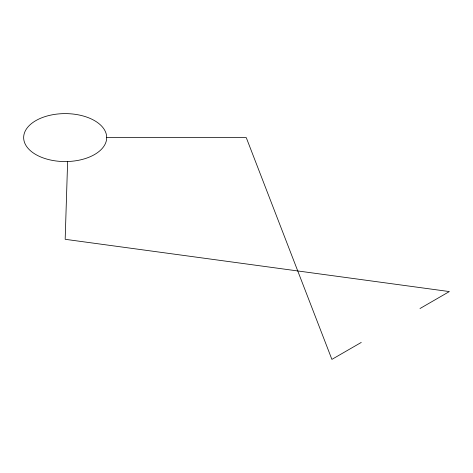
<?xml version="1.0" encoding="UTF-8"?>
<svg xmlns="http://www.w3.org/2000/svg" width="473" height="473" viewBox="0 0 473 473"><rect width="100%" height="100%" fill="white"/><g stroke="black" fill="none" stroke-linecap="round" stroke-linejoin="round"><path stroke-width="0.71" d="M67.621 161.606L65.173 239.303L449.35 291.575L419.989 308.532M361.26 342.434L331.898 359.385L246.25 137.59L106.703 137.59A41.523 23.975 0 0 1 44.415 158.349A41.523 23.975 0 0 1 44.415 116.825A41.523 23.975 0 0 1 106.703 137.59"/></g></svg>
